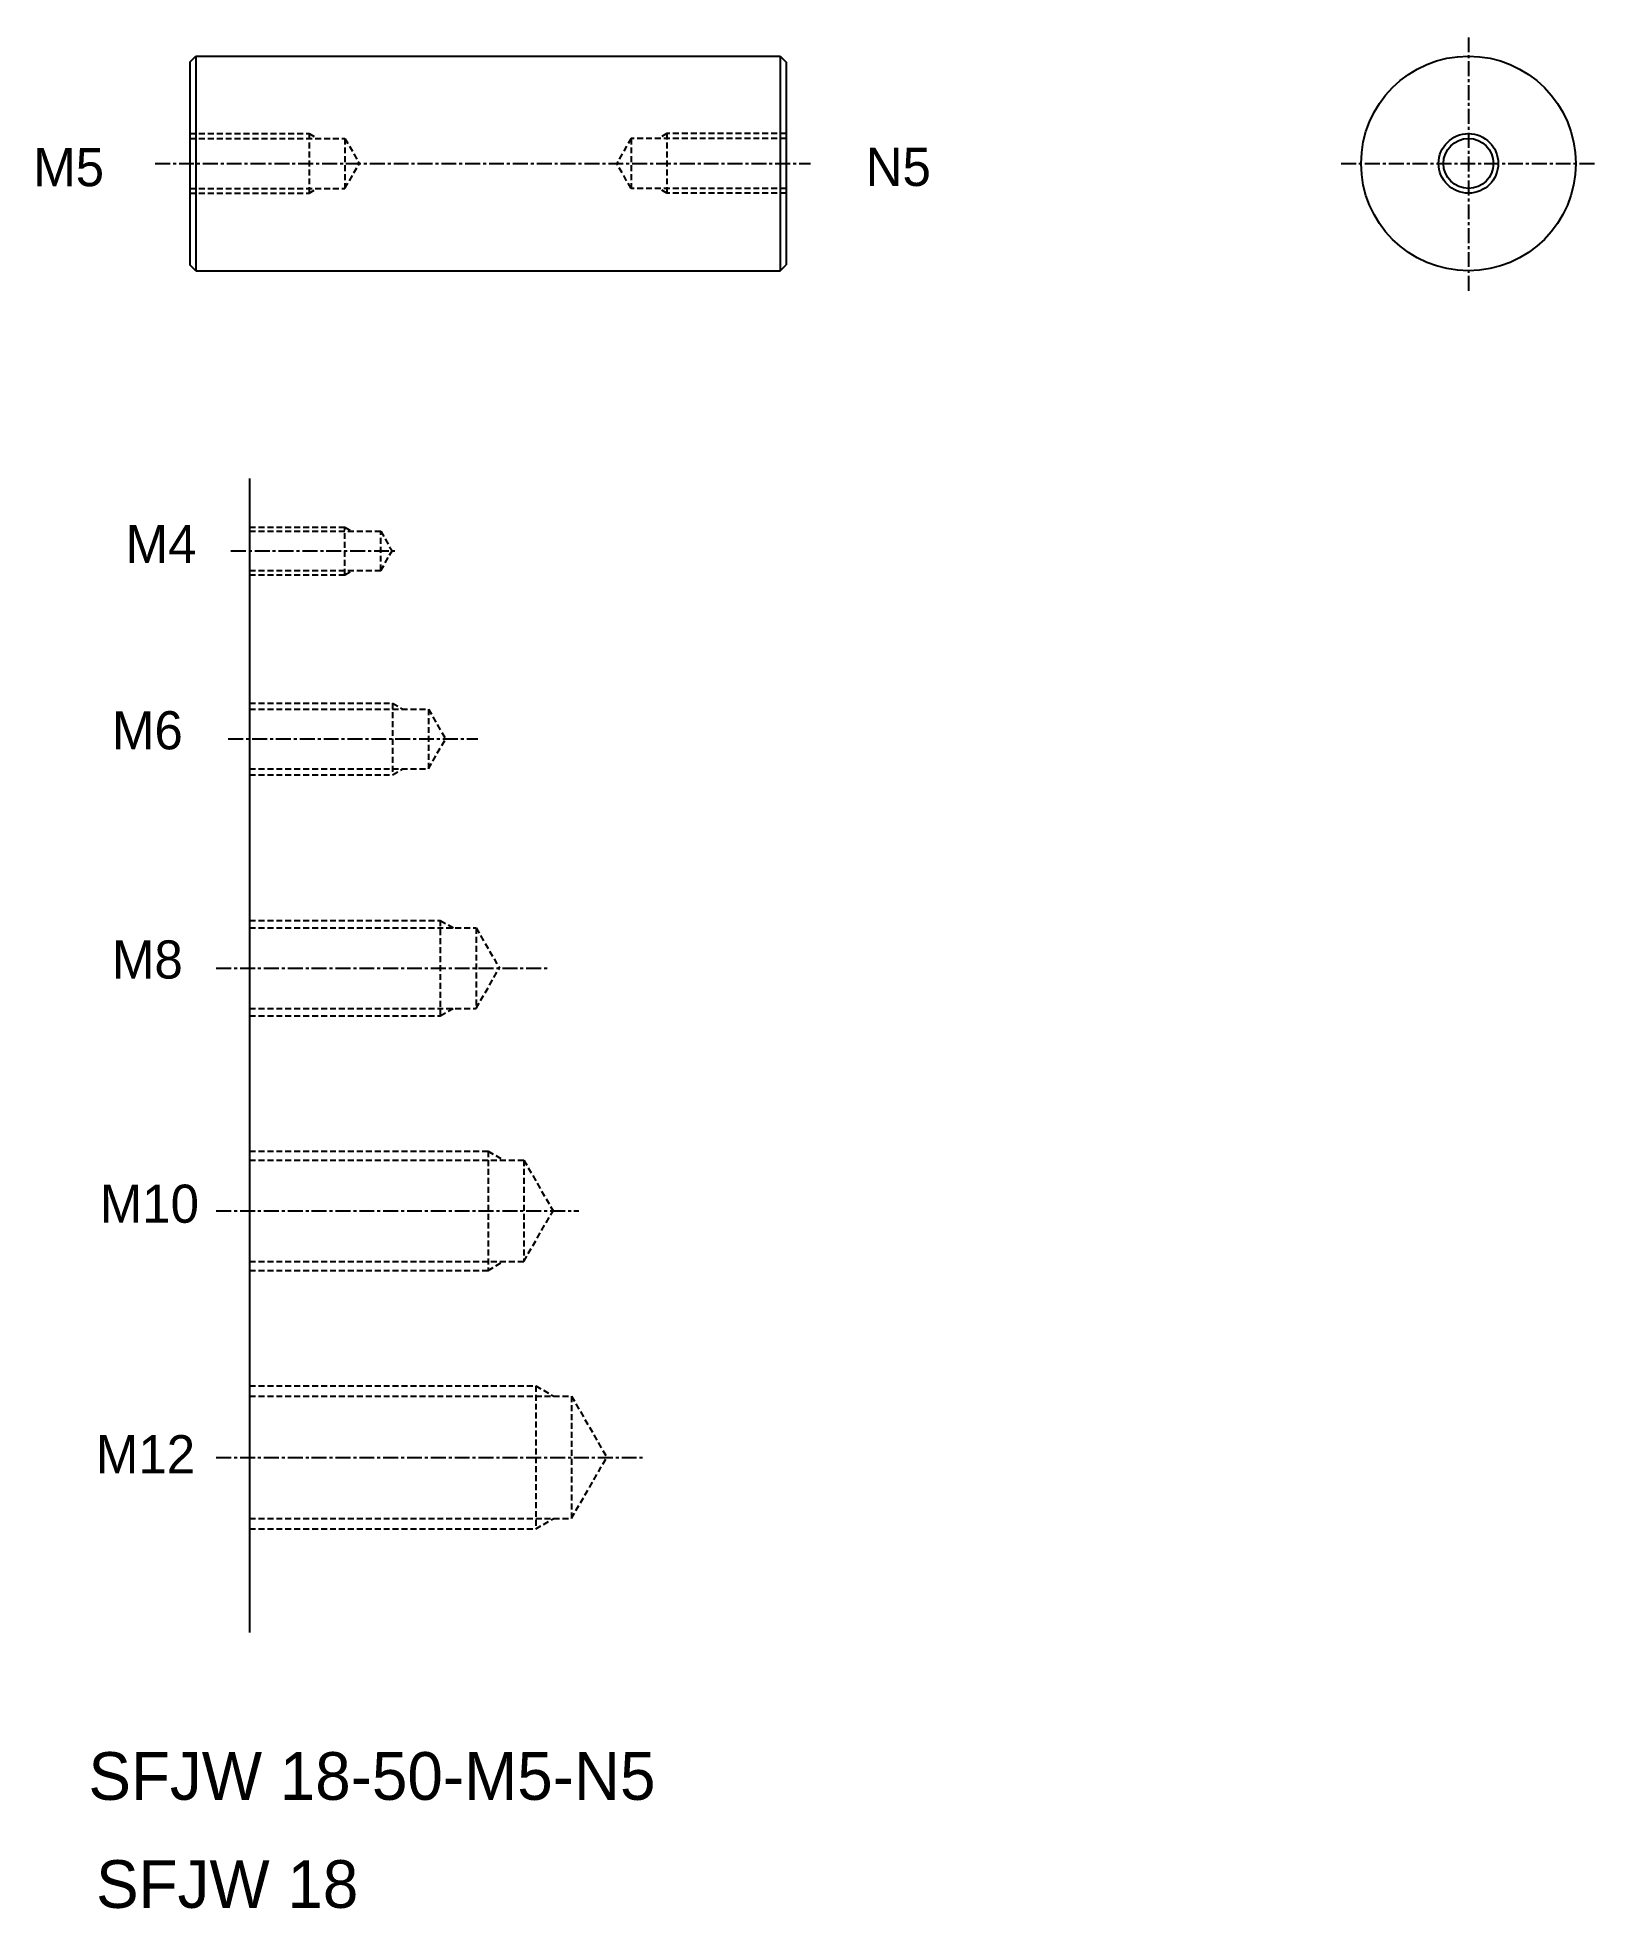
# Model space of a CAD drawing. Extents: x 65 to 196, y 70 to 227.
import ezdxf

# ---------------------------------------------------------------- set-up
doc = ezdxf.new("R2010")
doc.units = 0
doc.linetypes.add('CENTER', pattern=[2, 1.25, -0.25, 0.25, -0.25])
doc.linetypes.add('DASHED', pattern=[0.75, 0.5, -0.25])
doc.layers.get('0').update_dxf_attribs({"linetype": 'CONTINUOUS'})
doc.layers.add('CENTER', color=1, linetype='CENTER')

msp = doc.modelspace()

# ---------------------------------------------------------------- linework, layer by layer
at = {"color": 7, "linetype": 'CONTINUOUS'}
for p, q in [((77.93, 224.87), (78.43, 225.37)), ((77.93, 224.87), (77.93, 207.87)), ((78.43, 225.37), (127.43, 225.37)), ((78.43, 225.37), (78.43, 207.37)), ((127.43, 225.37), (127.43, 207.37)), ((127.43, 225.37), (127.93, 224.87)), ((127.93, 224.87), (127.93, 207.87)), ((78.43, 207.37), (77.93, 207.87)), ((78.43, 207.37), (127.43, 207.37)), ((127.43, 207.37), (127.93, 207.87)), ((82.93, 189.94), (82.93, 93.19))]:
    msp.add_line(p, q, dxfattribs=at)
at = {"color": 3, "linetype": 'DASHED'}
for p, q in [((77.93, 218.87), (87.93, 218.87)), ((77.93, 218.47), (90.93, 218.47)), ((87.93, 218.87), (87.93, 213.87)), ((87.93, 218.87), (88.53, 218.52)), ((90.93, 218.47), (90.93, 214.27)), ((90.93, 218.47), (92.14, 216.37)), ((114.93, 218.47), (113.72, 216.37)), ((127.93, 218.47), (114.93, 218.47)), ((114.93, 218.47), (114.93, 214.27)), ((117.93, 218.87), (117.32, 218.52)), ((127.93, 218.87), (117.93, 218.87)), ((117.93, 218.87), (117.93, 213.87)), ((90.93, 214.27), (92.14, 216.37)), ((114.93, 214.27), (113.72, 216.37)), ((77.93, 214.27), (90.93, 214.27)), ((77.93, 213.87), (87.93, 213.87)), ((81.18, 214.27), (81.18, 214.27)), ((84.43, 214.27), (84.43, 214.27)), ((87.93, 213.87), (88.53, 214.22)), ((127.93, 214.27), (114.93, 214.27)), ((117.93, 213.87), (117.32, 214.22)), ((127.93, 213.87), (117.93, 213.87)), ((82.93, 185.88), (90.93, 185.88)), ((82.93, 185.53), (93.93, 185.53)), ((90.93, 181.88), (90.93, 185.88)), ((90.93, 185.88), (91.53, 185.53)), ((93.93, 182.23), (93.93, 185.53)), ((93.93, 185.53), (94.88, 183.88)), ((93.93, 182.23), (94.88, 183.88)), ((82.93, 182.23), (93.93, 182.23)), ((90.93, 181.88), (91.53, 182.23)), ((82.93, 181.88), (90.93, 181.88)), ((82.93, 171.11), (94.93, 171.11)), ((94.93, 171.11), (94.93, 165.11)), ((94.93, 171.11), (95.79, 170.61)), ((82.93, 170.61), (97.93, 170.61)), ((97.93, 170.61), (99.37, 168.11)), ((97.93, 170.61), (97.93, 165.61)), ((97.93, 165.61), (99.37, 168.11)), ((82.93, 165.61), (97.93, 165.61)), ((82.93, 165.11), (94.93, 165.11)), ((94.93, 165.11), (95.79, 165.61)), ((82.93, 152.9), (98.93, 152.9)), ((82.93, 152.27), (101.93, 152.27)), ((98.93, 152.9), (98.93, 144.9)), ((98.93, 152.9), (100.01, 152.27)), ((101.93, 152.27), (103.88, 148.9)), ((101.93, 152.27), (101.93, 145.52)), ((101.93, 145.52), (103.88, 148.9)), ((82.93, 145.52), (101.93, 145.52)), ((82.93, 144.9), (98.93, 144.9)), ((98.93, 144.9), (100.01, 145.52)), ((82.93, 133.55), (102.93, 133.55)), ((102.93, 133.55), (104.23, 132.8)), ((102.93, 133.55), (102.93, 123.55)), ((82.93, 132.8), (105.93, 132.8)), ((105.93, 132.8), (108.38, 128.55)), ((105.93, 132.8), (105.93, 124.3)), ((105.93, 124.3), (108.38, 128.55)), ((82.93, 124.3), (105.93, 124.3)), ((102.93, 123.55), (104.23, 124.3)), ((82.93, 123.55), (102.93, 123.55)), ((82.93, 113.87), (106.93, 113.87)), ((82.93, 113), (109.93, 113)), ((106.93, 113.87), (106.93, 101.87)), ((106.93, 113.87), (108.44, 113)), ((109.93, 113), (109.93, 102.75)), ((109.93, 113), (112.89, 107.87)), ((109.93, 102.75), (112.89, 107.87)), ((82.93, 102.75), (109.93, 102.75)), ((106.93, 101.87), (108.44, 102.75)), ((82.93, 101.87), (106.93, 101.87))]:
    msp.add_line(p, q, dxfattribs=at)
at = {"color": 7, "linetype": 'CONTINUOUS'}
for radius in [9, 2.5]:
    msp.add_circle((185.15, 216.37), radius, dxfattribs=at)
at = {"color": 3, "linetype": 'CONTINUOUS'}
msp.add_circle((185.15, 216.37), 2.1, dxfattribs=at)
at = {"layer": 'CENTER', "color": 1, "linetype": 'CENTER'}
for p, q in [((185.15, 226.94), (185.15, 205.59)), ((75.02, 216.37), (129.96, 216.37)), ((174.47, 216.37), (195.73, 216.37)), ((81.37, 183.88), (95.32, 183.88)), ((81.15, 168.11), (102.08, 168.11)), ((80.14, 148.9), (108.04, 148.9)), ((80.14, 128.55), (110.55, 128.55)), ((80.14, 107.87), (115.88, 107.87))]:
    msp.add_line(p, q, dxfattribs=at)

# ---------------------------------------------------------------- texts
at = {"color": 7, "linetype": 'CONTINUOUS'}
for s, height, p in [('M5', 3.2, (64.79, 214.46)), ('N5', 3.2, (134.6, 214.48)), ('M4', 3.2, (72.54, 182.86)), ('M6', 3.2, (71.39, 167.24)), ('M8', 3.2, (71.39, 148.02)), ('M10', 3.2, (70.37, 127.54)), ('M12', 3.2, (70.04, 106.53)), ('SFJW 18-50-M5-N5', 4, (69.42, 79.15)), ('SFJW 18', 4, (70.06, 70.09))]:
    msp.add_text(s, height=height, dxfattribs=at).set_placement(p)

doc.saveas('drawing.dxf')
